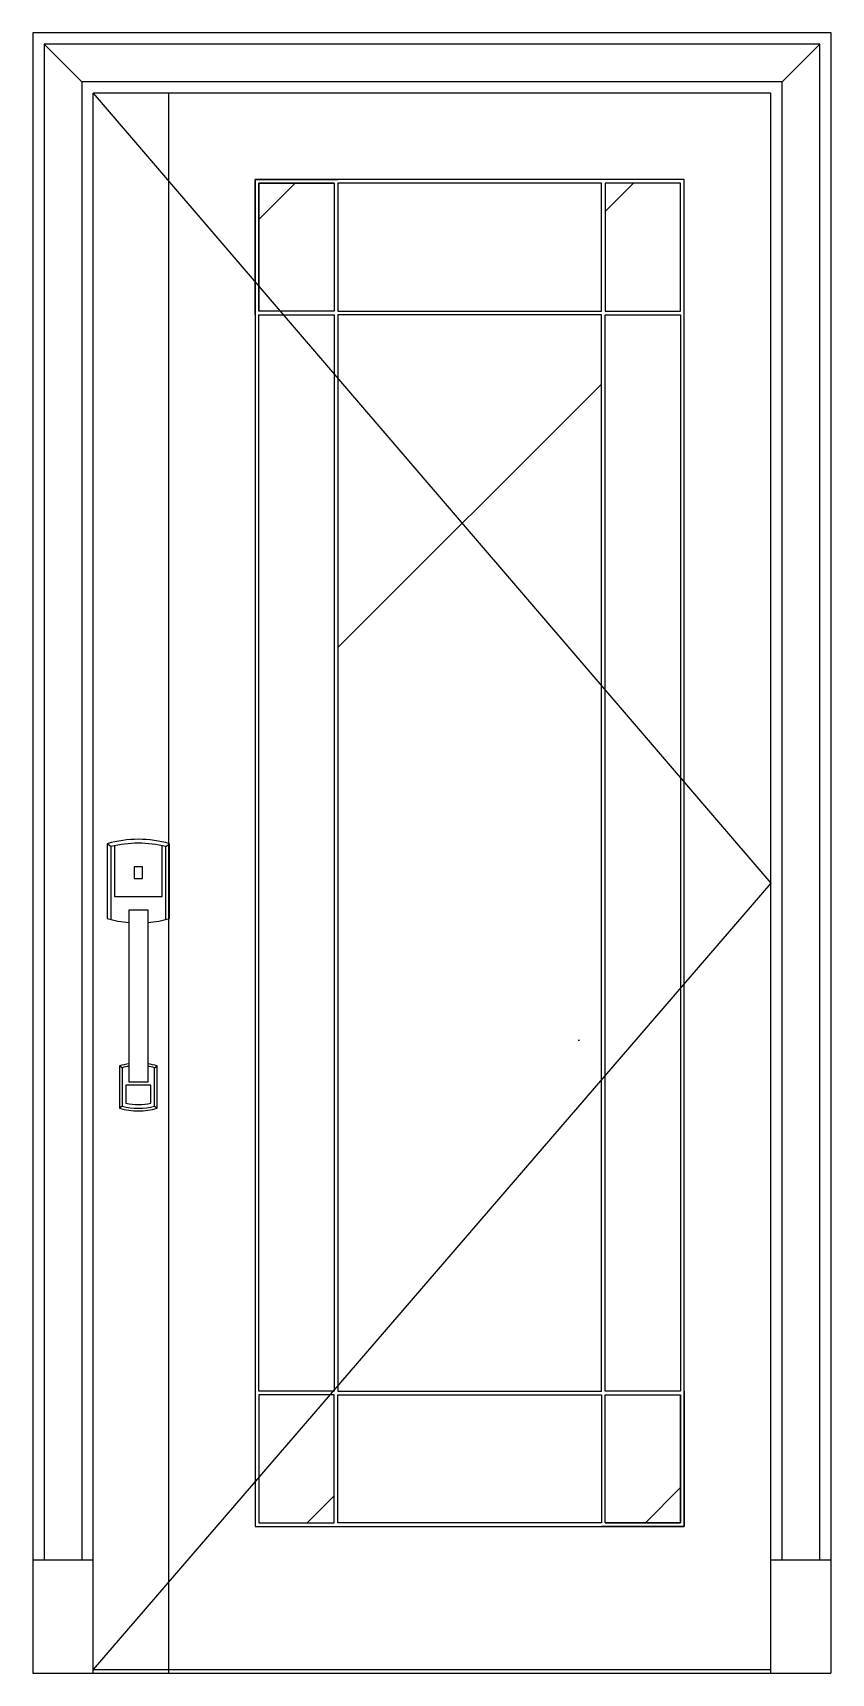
# Model space of a CAD drawing. Header units: metres. Extents: x -2408 to -1348, y 2 to 2182.
import ezdxf

# ---------------------------------------------------------------- set-up
doc = ezdxf.new("R2010")
doc.units = ezdxf.units.M
for name, color, linetype in [('2', 2, 'Continuous'), ('3', 3, 'Continuous'), ('4', 4, 'Continuous'), ('7', 7, 'Continuous'), ('BH', 3, 'Continuous')]:
    doc.layers.add(name, color=color, linetype=linetype)

msp = doc.modelspace()

# ---------------------------------------------------------------- hatches: boundary and pattern name
at = {"layer": '3'}
h = msp.add_hatch(dxfattribs=at)
h.set_pattern_fill('ANSI31', scale=100)
h.paths.add_polyline_path([(-2107.86, 1981.57), (-2007.86, 1981.57), (-2007.86, 1811.57), (-2107.86, 1811.57)])
h = msp.add_hatch(dxfattribs=at)
h.set_pattern_fill('ANSI31', scale=100)
h.paths.add_polyline_path([(-2107.86, 201.57), (-2007.86, 201.57), (-2007.86, 371.57), (-2107.86, 371.57)])
h = msp.add_hatch(dxfattribs=at)
h.set_pattern_fill('ANSI31', scale=100)
h.paths.add_polyline_path([(-1547.86, 201.57), (-1647.86, 201.57), (-1647.86, 371.57), (-1547.86, 371.57)])
at = {"layer": 'BH'}
h = msp.add_hatch(dxfattribs=at)
h.set_pattern_fill('ANSI31', scale=100)
h.paths.add_polyline_path([(-1547.86, 1981.57), (-1647.86, 1981.57), (-1647.86, 1811.57), (-1547.86, 1811.57)])
h = msp.add_hatch(dxfattribs=at)
h.set_pattern_fill('SACNCR', scale=500)
h.paths.add_polyline_path([(-2002.86, 376.57), (-1652.86, 376.57), (-1652.86, 1806.57), (-2002.86, 1806.57)])

# ---------------------------------------------------------------- linework, layer by layer
at = {"layer": '2'}
msp.add_line((-2227.86, 1.57), (-1427.86, 1.57), dxfattribs=at)
at = {"layer": '3'}
for p, q in [((-2342.86, 2116.57), (-2392.86, 2166.57)), ((-1412.86, 2116.57), (-1362.86, 2166.57)), ((-2304.2, 1100.14), (-2309.17, 1103.96)), ((-2231.2, 1100.14), (-2226.22, 1103.96)), ((-2289.27, 806.21), (-2292.58, 808.76)), ((-2246.13, 806.21), (-2242.81, 808.76)), ((-2289.27, 754.91), (-2292.58, 752.35)), ((-2246.13, 754.91), (-2242.81, 752.35)), ((-2327.86, 151.57), (-2407.86, 151.57)), ((-1347.86, 151.57), (-1427.86, 151.57)), ((-2407.86, 1.57), (-1348.46, 1.57)), ((-2327.86, 6.57), (-1427.86, 6.57))]:
    msp.add_line(p, q, dxfattribs=at)
for points in [[(-1362.86, 151.57), (-1362.86, 2166.57), (-2392.86, 2166.57), (-2392.86, 151.57)], [(-1412.86, 151.57), (-1412.86, 2116.57), (-2342.86, 2116.57), (-2342.86, 151.57)], [(-2327.86, 2101.57), (-1427.86, 1051.57), (-2327.86, 6.57)], [(-2112.86, 1806.57), (-2112.86, 1806.57), (-2112.86, 1986.57), (-2002.86, 1986.57)], [(-1542.86, 376.57), (-1542.86, 1986.57), (-2112.86, 1986.57), (-2112.86, 196.57), (-1542.86, 196.57)], [(-1542.86, 1806.57), (-1542.86, 1986.57), (-1652.86, 1986.57)], [(-2007.86, 1981.57), (-2107.86, 1981.57), (-2107.86, 1811.57)], [(-1547.86, 1811.57), (-1547.86, 1981.57), (-1647.86, 1981.57)], [(-2299.22, 1101.31), (-2299.22, 1033.85), (-2236.18, 1033.85), (-2236.18, 1101.31)], [(-2112.86, 376.57), (-2112.86, 196.57), (-2002.86, 196.57)], [(-2107.86, 371.57), (-2107.86, 201.57), (-2007.86, 201.57)], [(-1542.86, 376.57), (-1542.86, 376.57), (-1542.86, 196.57), (-1652.86, 196.57)], [(-1647.86, 201.57), (-1547.86, 201.57), (-1547.86, 371.57)]]:
    msp.add_lwpolyline(points, dxfattribs=at)
for points in [[(-2112.86, 196.57), (-1542.86, 196.57), (-1542.86, 1986.57), (-2112.86, 1986.57)], [(-2007.86, 1811.57), (-2107.86, 1811.57), (-2107.86, 1981.57), (-2007.86, 1981.57)], [(-2002.86, 1811.57), (-1652.86, 1811.57), (-1652.86, 1981.57), (-2002.86, 1981.57)], [(-1647.86, 1811.57), (-1547.86, 1811.57), (-1547.86, 1981.57), (-1647.86, 1981.57)], [(-2107.86, 376.57), (-2107.86, 1806.57), (-2007.86, 1806.57), (-2007.86, 376.57)], [(-2002.86, 376.57), (-1652.86, 376.57), (-1652.86, 1806.57), (-2002.86, 1806.57)], [(-1547.86, 376.57), (-1647.86, 376.57), (-1647.86, 1806.57), (-1547.86, 1806.57)], [(-2007.86, 371.57), (-2107.86, 371.57), (-2107.86, 201.57), (-2007.86, 201.57)], [(-1652.86, 201.57), (-2002.86, 201.57), (-2002.86, 371.57), (-1652.86, 371.57)], [(-1647.86, 371.57), (-1547.86, 371.57), (-1547.86, 201.57), (-1647.86, 201.57)]]:
    msp.add_lwpolyline(points, close=True, dxfattribs=at)
for points in [[(-2231.2, 1003.12), (-2231.2, 1100.14, 0.12), (-2304.2, 1100.14), (-2304.2, 1003.12)], [(-2280.14, 807.98, 0.03), (-2289.27, 806.21), (-2289.27, 754.91, 0.12), (-2246.13, 754.91), (-2246.13, 806.21, 0.03), (-2255.26, 807.98)]]:
    msp.add_lwpolyline(points, format="xyb", dxfattribs=at)
msp.add_lwpolyline([(-2251.11, 783.04), (-2284.29, 783.04), (-2284.29, 758.89, 0.1), (-2251.11, 758.89), (-2251.11, 783.04)], format="xyb", close=True, dxfattribs=at)
at = {"layer": '4'}
msp.add_lwpolyline([(-1347.86, 1.57), (-1347.86, 2181.57), (-2407.86, 2181.57), (-2407.86, 1.57)], dxfattribs=at)
at = {"layer": '7'}
for p in [(-2327.86, 1.57), (-2227.86, 2101.57)]:
    msp.add_line(p, (-2327.86, 2101.57), dxfattribs=at)
for points in [[(-1427.86, 1.57), (-1427.86, 2101.57), (-2227.86, 2101.57), (-2227.86, 1.57)], [(-1427.86, 6.57), (-1427.86, 2101.57), (-2227.86, 2101.57), (-2227.86, 6.57)]]:
    msp.add_lwpolyline(points, dxfattribs=at)
for points in [[(-2255.26, 999.24, 0.05), (-2226.22, 1004.43), (-2226.22, 1103.96, 0.14), (-2309.17, 1103.96), (-2309.17, 1004.43, 0.05), (-2280.14, 999.24, 0.05)], [(-2280.14, 811.33, 0.03), (-2292.58, 808.76), (-2292.58, 752.35, 0.14), (-2242.81, 752.35), (-2242.81, 808.76, 0.03), (-2255.26, 811.33)]]:
    msp.add_lwpolyline(points, format="xyb", dxfattribs=at)
for points in [[(-2273.16, 1057.56), (-2262.23, 1057.56), (-2262.23, 1073.16), (-2273.16, 1073.16)], [(-2280.14, 786.98), (-2280.14, 1016.16), (-2255.26, 1016.16), (-2255.26, 786.98)]]:
    msp.add_lwpolyline(points, close=True, dxfattribs=at)

doc.saveas('drawing.dxf')
